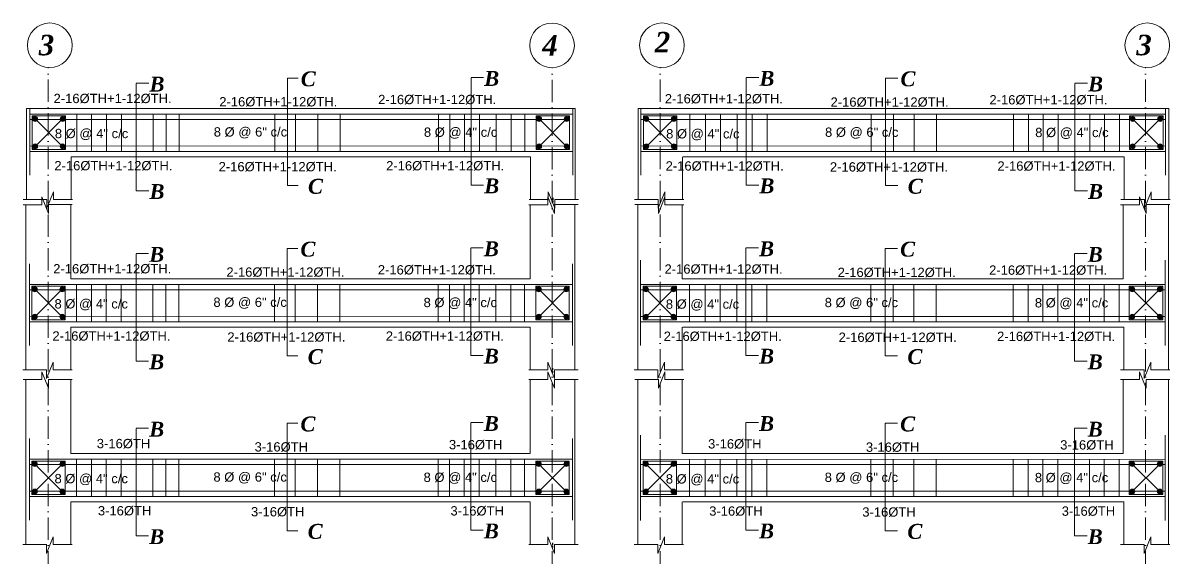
# Model space of a CAD drawing. Header units: inches. Extents: x -4737 to 13205, y 2479 to 13285.
# Drawn here: x 7878 to 8495, y 9418 to 9705 of the extents above; entities that cross this region are included whole.
import ezdxf

# ---------------------------------------------------------------- set-up
doc = ezdxf.new("R2010")
doc.units = ezdxf.units.IN
doc.header["$MEASUREMENT"] = 0
doc.linetypes.add('ACAD_ISO10W100', pattern=[18, 12, -3, 0, -3])
doc.linetypes.add('DASHEDX2', pattern=[1.5, 1, -0.5])
for name, color, linetype, lineweight in [('A-Gridtag', 2, 'Continuous', 13), ('CL', 30, 'ACAD_ISO10W100', 13), ('dim', 172, 'Continuous', 9), ('REINFORECMENT', 240, 'Continuous', 18), ('SLAB LINE', 47, 'Continuous', 18), ('STIRRUP LINE', 54, 'Continuous', 18), ('Text', 7, 'Continuous', 13)]:
    doc.layers.add(name, color=color, linetype=linetype, lineweight=lineweight)
doc.styles.add('kriss', font='arial.ttf', dxfattribs={"height": 7})
doc.styles.add('sb', font='timesbi.ttf', dxfattribs={"oblique": 3, "height": 8})
doc.styles.get("Standard").update_dxf_attribs({"font": 'arial.ttf'})

msp = doc.modelspace()

# ---------------------------------------------------------------- hatches: boundary and pattern name
at = {"layer": 'REINFORECMENT'}
for points in [[(7886.35, 9653.06, 1), (7883.75, 9653.06, 1)], [(7898.48, 9653.06, -1), (7901.08, 9653.06, -1)], [(8157.22, 9653.06, 1), (8154.62, 9653.06, 1)], [(8169.35, 9653.06, -1), (8171.95, 9653.06, -1)], [(8214.86, 9653.08, 1), (8212.26, 9653.08, 1)], [(8226.99, 9653.08, -1), (8229.6, 9653.08, -1)], [(8476.18, 9653.08, 1), (8473.57, 9653.08, 1)], [(8488.31, 9653.08, -1), (8490.91, 9653.08, -1)], [(7886.35, 9638.33, -1), (7883.75, 9638.33, -1)], [(7898.48, 9638.33, 1), (7901.08, 9638.33, 1)], [(8157.22, 9638.33, -1), (8154.62, 9638.33, -1)], [(8169.35, 9638.33, 1), (8171.95, 9638.33, 1)], [(8214.86, 9638.35, -1), (8212.26, 9638.35, -1)], [(8226.99, 9638.35, 1), (8229.6, 9638.35, 1)], [(8476.18, 9638.35, -1), (8473.57, 9638.35, -1)], [(8488.31, 9638.35, 1), (8490.91, 9638.35, 1)], [(7886.17, 9561.55, 1), (7883.57, 9561.55, 1)], [(7898.3, 9561.55, -1), (7900.9, 9561.55, -1)], [(8157.04, 9561.55, 1), (8154.44, 9561.55, 1)], [(8169.17, 9561.55, -1), (8171.77, 9561.55, -1)], [(8214.69, 9561.55, 1), (8212.08, 9561.55, 1)], [(8226.82, 9561.55, -1), (8229.42, 9561.55, -1)], [(8476, 9561.55, 1), (8473.4, 9561.55, 1)], [(8488.13, 9561.55, -1), (8490.73, 9561.55, -1)], [(7886.17, 9546.82, -1), (7883.57, 9546.82, -1)], [(7898.3, 9546.82, 1), (7900.9, 9546.82, 1)], [(8157.04, 9546.82, -1), (8154.44, 9546.82, -1)], [(8169.17, 9546.82, 1), (8171.77, 9546.82, 1)], [(8214.69, 9546.82, -1), (8212.08, 9546.82, -1)], [(8226.82, 9546.82, 1), (8229.42, 9546.82, 1)], [(8476, 9546.82, -1), (8473.4, 9546.82, -1)], [(8488.13, 9546.82, 1), (8490.73, 9546.82, 1)], [(7886.17, 9467.64, 1), (7883.57, 9467.64, 1)], [(7898.3, 9467.64, -1), (7900.9, 9467.64, -1)], [(8157.04, 9467.64, 1), (8154.44, 9467.64, 1)], [(8169.17, 9467.64, -1), (8171.77, 9467.64, -1)], [(8214.69, 9467.63, 1), (8212.08, 9467.63, 1)], [(8226.82, 9467.63, -1), (8229.42, 9467.63, -1)], [(8476, 9467.64, 1), (8473.4, 9467.64, 1)], [(8488.13, 9467.64, -1), (8490.73, 9467.64, -1)], [(7886.17, 9452.9, -1), (7883.57, 9452.9, -1)], [(7898.3, 9452.9, 1), (7900.9, 9452.9, 1)], [(8157.04, 9452.9, -1), (8154.44, 9452.9, -1)], [(8169.17, 9452.9, 1), (8171.77, 9452.9, 1)], [(8214.69, 9452.9, -1), (8212.08, 9452.9, -1)], [(8226.82, 9452.9, 1), (8229.42, 9452.9, 1)], [(8476, 9452.9, -1), (8473.4, 9452.9, -1)], [(8488.13, 9452.9, 1), (8490.73, 9452.9, 1)]]:
    msp.add_hatch(color=256, dxfattribs=at).paths.add_polyline_path(points)

# ---------------------------------------------------------------- linework, layer by layer
at = {"color": 4, "linetype": 'DASHEDX2'}
for p, q in [((8163.28, 9610.71), (8163.28, 9607.68)), ((8163.11, 9519.21), (8163.11, 9516.17)), ((8163.11, 9425.29), (8163.11, 9422.25))]:
    msp.add_line(p, q, dxfattribs=at)
at = {"layer": 'A-Gridtag', "color": 1}
for centre in [(7892.91, 9692.64), (8162.82, 9692.6), (8221.87, 9692.66), (8482.74, 9692.66)]:
    msp.add_circle(centre, 12, dxfattribs=at)
at = {"layer": 'CL'}
for p, q in [((7891.91, 9209.71), (7892.01, 9680.67)), ((8162.82, 9209.68), (8162.91, 9680.6)), ((8220.87, 9209.71), (8220.96, 9680.7)), ((8481.74, 9209.71), (8481.83, 9680.7))]:
    msp.add_line(p, q, dxfattribs=at)
at = {"layer": 'dim', "ltscale": 5}
for p, q in [((8026.41, 9674.96), (8020.71, 9674.96)), ((8020.71, 9674.96), (8020.71, 9637.41)), ((8125.98, 9675.34), (8119.28, 9675.34)), ((8119.28, 9675.2), (8119.28, 9637.64)), ((8273.89, 9675.37), (8267.18, 9675.37)), ((8267.18, 9675.22), (8267.18, 9637.66)), ((8348.71, 9674.99), (8342, 9674.99)), ((8342, 9674.99), (8342, 9637.43)), ((7946.12, 9672.3), (7939.41, 9672.3)), ((7939.41, 9672.15), (7939.41, 9634.6)), ((8450.53, 9672.32), (8443.82, 9672.32)), ((8443.82, 9672.18), (8443.82, 9634.62)), ((8020.71, 9654.79), (8020.71, 9617.24)), ((8119.28, 9655.03), (8119.28, 9617.47)), ((8267.18, 9655.05), (8267.18, 9617.49)), ((8342, 9654.82), (8342, 9617.26)), ((7939.41, 9651.98), (7939.41, 9614.42)), ((8443.82, 9652.01), (8443.82, 9614.45)), ((8119.28, 9617.47), (8125.98, 9617.47)), ((8267.18, 9617.49), (8273.89, 9617.49)), ((7939.41, 9614.42), (7946.12, 9614.42)), ((8020.71, 9617.24), (8026.41, 9617.24)), ((8342, 9617.26), (8348.71, 9617.26)), ((8443.82, 9614.45), (8450.53, 9614.45)), ((7945.94, 9580.79), (7939.24, 9580.79)), ((7939.24, 9580.64), (7939.24, 9543.09)), ((8026.24, 9583.45), (8020.53, 9583.45)), ((8020.53, 9583.45), (8020.53, 9545.9)), ((8125.81, 9583.84), (8119.1, 9583.84)), ((8119.1, 9583.69), (8119.1, 9546.13)), ((8273.71, 9583.84), (8267.01, 9583.84)), ((8267.01, 9583.69), (8267.01, 9546.13)), ((8348.53, 9583.45), (8341.83, 9583.45)), ((8341.83, 9583.45), (8341.83, 9545.9)), ((8450.35, 9580.79), (8443.64, 9580.79)), ((8443.64, 9580.64), (8443.64, 9543.09)), ((8020.53, 9563.28), (8020.53, 9525.73)), ((8119.1, 9563.52), (8119.1, 9525.96)), ((8267.01, 9563.52), (8267.01, 9525.96)), ((8341.83, 9563.28), (8341.83, 9525.73)), ((7939.24, 9560.47), (7939.24, 9522.92)), ((8443.64, 9560.47), (8443.64, 9522.92)), ((8020.53, 9525.73), (8026.24, 9525.73)), ((8119.1, 9525.96), (8125.81, 9525.96)), ((8267.01, 9525.96), (8273.71, 9525.96)), ((8341.83, 9525.73), (8348.53, 9525.73)), ((7939.24, 9522.92), (7945.94, 9522.92)), ((8443.64, 9522.92), (8450.35, 9522.92)), ((8026.24, 9489.54), (8020.53, 9489.54)), ((8020.53, 9489.54), (8020.53, 9451.98)), ((8125.81, 9489.92), (8119.1, 9489.92)), ((8119.1, 9489.77), (8119.1, 9452.22)), ((8273.71, 9489.92), (8267.01, 9489.92)), ((8267.01, 9489.77), (8267.01, 9452.22)), ((8348.53, 9489.54), (8341.83, 9489.54)), ((8341.83, 9489.54), (8341.83, 9451.98)), ((7945.94, 9486.88), (7939.24, 9486.88)), ((7939.24, 9486.73), (7939.24, 9449.17)), ((8450.35, 9486.88), (8443.64, 9486.88)), ((8443.64, 9486.73), (8443.64, 9449.17)), ((8020.53, 9469.37), (8020.53, 9431.81)), ((8119.1, 9469.6), (8119.1, 9432.05)), ((8267.01, 9469.6), (8267.01, 9432.05)), ((8341.83, 9469.37), (8341.83, 9431.81)), ((7939.24, 9466.56), (7939.24, 9429)), ((8443.64, 9466.56), (8443.64, 9429)), ((7939.24, 9429), (7945.94, 9429)), ((8020.53, 9431.81), (8026.24, 9431.81)), ((8119.1, 9432.05), (8125.81, 9432.05)), ((8267.01, 9432.05), (8273.71, 9432.05)), ((8341.83, 9431.81), (8348.53, 9431.81)), ((8443.64, 9429), (8450.35, 9429))]:
    msp.add_line(p, q, dxfattribs=at)
at = {"layer": 'dim', "ltscale": 3}
for p, q in [((7883.41, 9636.69), (7901.41, 9654.69)), ((7883.41, 9654.69), (7901.41, 9636.69)), ((8172.28, 9636.69), (8154.28, 9654.69)), ((8172.28, 9654.69), (8154.28, 9636.69)), ((8211.93, 9636.72), (8229.93, 9654.72)), ((8211.93, 9654.72), (8229.93, 9636.72)), ((8473.24, 9636.72), (8491.24, 9654.72)), ((8473.24, 9654.72), (8491.24, 9636.72)), ((7883.24, 9545.19), (7901.24, 9563.19)), ((7883.24, 9563.19), (7901.24, 9545.19)), ((8172.11, 9545.19), (8154.11, 9563.19)), ((8172.11, 9563.19), (8154.11, 9545.19)), ((8211.75, 9545.18), (8229.75, 9563.18)), ((8211.75, 9563.18), (8229.75, 9545.18)), ((8473.06, 9545.19), (8491.06, 9563.19)), ((8473.06, 9563.19), (8491.06, 9545.19)), ((7883.24, 9451.27), (7901.24, 9469.27)), ((7883.24, 9469.27), (7901.24, 9451.27)), ((8172.11, 9451.27), (8154.11, 9469.27)), ((8172.11, 9469.27), (8154.11, 9451.27)), ((8211.75, 9451.27), (8229.75, 9469.27)), ((8211.75, 9469.27), (8229.75, 9451.27)), ((8473.06, 9451.27), (8491.06, 9469.27)), ((8473.06, 9469.27), (8491.06, 9451.27))]:
    msp.add_line(p, q, dxfattribs=at)
at = {"layer": 'dim', "ltscale": 5}
for points in [[(7878.51, 9607.01), (7888.72, 9607.01), (7888.72, 9611.2), (7892.28, 9602.29), (7892.28, 9607.03), (7905, 9607.03)], [(7905.15, 9609.77), (7894.93, 9609.77), (7894.93, 9613.97), (7891.37, 9605.06), (7891.37, 9609.8), (7878.66, 9609.8)], [(8150.38, 9607.01), (8160.59, 9607.01), (8160.59, 9611.2), (8164.15, 9602.29), (8164.15, 9607.03), (8176.87, 9607.03)], [(8150.55, 9609.77), (8160.77, 9609.77), (8160.77, 9613.97), (8164.33, 9605.06), (8164.33, 9609.8), (8177.04, 9609.8)], [(8150.55, 9609.77), (8160.77, 9609.77), (8160.77, 9613.97), (8164.33, 9605.06), (8164.33, 9609.8), (8177.04, 9609.8)], [(8233.66, 9609.79), (8223.44, 9609.79), (8223.44, 9613.99), (8219.88, 9605.08), (8219.88, 9609.82), (8207.17, 9609.82)], [(8233.75, 9607.01), (8223.53, 9607.01), (8223.53, 9611.2), (8219.97, 9602.29), (8219.97, 9607.03), (8207.26, 9607.03)], [(8468.33, 9607.01), (8478.55, 9607.01), (8478.55, 9611.2), (8482.11, 9602.29), (8482.11, 9607.03), (8494.82, 9607.03)], [(8494.97, 9609.8), (8484.76, 9609.8), (8484.76, 9613.99), (8481.2, 9605.08), (8481.2, 9609.82), (8468.48, 9609.82)], [(7904.97, 9518.26), (7894.75, 9518.26), (7894.75, 9522.46), (7891.19, 9513.55), (7891.19, 9518.29), (7878.48, 9518.29)], [(8150.38, 9518.26), (8160.59, 9518.26), (8160.59, 9522.46), (8164.15, 9513.55), (8164.15, 9518.29), (8176.87, 9518.29)], [(8233.48, 9518.26), (8223.26, 9518.26), (8223.26, 9522.46), (8219.7, 9513.55), (8219.7, 9518.29), (8206.99, 9518.29)], [(8494.79, 9518.26), (8484.58, 9518.26), (8484.58, 9522.46), (8481.02, 9513.55), (8481.02, 9518.29), (8468.3, 9518.29)], [(7878.51, 9513.09), (7888.72, 9513.09), (7888.72, 9517.29), (7892.28, 9508.38), (7892.28, 9513.12), (7905, 9513.12)], [(8150.38, 9513.09), (8160.59, 9513.09), (8160.59, 9517.29), (8164.15, 9508.38), (8164.15, 9513.12), (8176.87, 9513.12)], [(8233.75, 9513.09), (8223.53, 9513.09), (8223.53, 9517.29), (8219.97, 9508.38), (8219.97, 9513.12), (8207.26, 9513.12)], [(8468.33, 9513.09), (8478.55, 9513.09), (8478.55, 9517.29), (8482.11, 9508.38), (8482.11, 9513.12), (8494.82, 9513.12)], [(7904.97, 9424.35), (7894.75, 9424.35), (7894.75, 9428.54), (7891.19, 9419.64), (7891.19, 9424.37), (7878.48, 9424.37)], [(8150.38, 9424.35), (8160.59, 9424.35), (8160.59, 9428.54), (8164.15, 9419.64), (8164.15, 9424.37), (8176.87, 9424.37)], [(8233.48, 9424.35), (8223.26, 9424.35), (8223.26, 9428.54), (8219.7, 9419.63), (8219.7, 9424.37), (8206.99, 9424.37)], [(8494.79, 9424.35), (8484.58, 9424.35), (8484.58, 9428.54), (8481.02, 9419.64), (8481.02, 9424.37), (8468.3, 9424.37)]]:
    msp.add_lwpolyline(points, dxfattribs=at)
at = {"layer": 'REINFORECMENT'}
for p, q in [((7882.22, 9658.69), (7882.22, 9622.87)), ((8173.98, 9655.65), (7882.22, 9655.62)), ((8173.98, 9658.69), (8173.98, 9622.87)), ((8210.56, 9658.64), (8210.56, 9622.81)), ((8210.56, 9658.64), (8210.56, 9622.81)), ((8492.54, 9655.65), (8210.56, 9655.62)), ((8492.54, 9658.64), (8492.54, 9622.81)), ((8492.54, 9658.64), (8492.54, 9622.81)), ((8172.28, 9652.85), (7882.22, 9652.82)), ((8492.54, 9652.85), (8210.56, 9652.82)), ((8172.28, 9638.55), (7882.22, 9638.52)), ((8492.54, 9638.55), (8210.56, 9638.52)), ((8173.98, 9635.66), (7882.22, 9635.66)), ((8492.54, 9635.68), (8210.56, 9635.68)), ((7882.04, 9575.31), (7882.04, 9531.36)), ((8173.81, 9575.31), (8173.81, 9531.36)), ((8210.39, 9577.16), (8210.39, 9531.28)), ((8492.36, 9577.16), (8492.36, 9531.28)), ((8173.81, 9564.14), (7882.04, 9564.12)), ((8492.36, 9564.12), (8210.39, 9564.09)), ((8172.11, 9561.34), (7882.04, 9561.32)), ((8492.36, 9561.32), (8210.39, 9561.29)), ((8172.11, 9547.04), (7882.04, 9547.02)), ((8173.81, 9544.15), (7882.04, 9544.15)), ((8492.36, 9547.02), (8210.39, 9546.99)), ((8492.36, 9544.15), (8210.39, 9544.15)), ((8210.39, 9483.25), (8210.39, 9437.37)), ((8492.36, 9483.25), (8492.36, 9437.37)), ((7882.04, 9481.4), (7882.04, 9437.45)), ((8173.81, 9481.4), (8173.81, 9437.45)), ((8173.81, 9470.23), (7882.04, 9470.2)), ((8492.36, 9470.2), (8210.39, 9470.18)), ((8172.11, 9467.43), (7882.04, 9467.4)), ((8492.36, 9467.4), (8210.39, 9467.38)), ((8172.11, 9453.13), (7882.04, 9453.1)), ((8492.36, 9453.1), (8210.39, 9453.08)), ((8173.81, 9450.24), (7882.04, 9450.24)), ((8492.36, 9450.24), (8210.39, 9450.24))]:
    msp.add_line(p, q, dxfattribs=at)
for points in [[(7901.41, 9636.69), (7883.41, 9636.69), (7883.41, 9654.69), (7901.41, 9654.69)], [(8154.28, 9636.69), (8172.28, 9636.69), (8172.28, 9654.69), (8154.28, 9654.69)], [(8229.93, 9636.72), (8211.93, 9636.72), (8211.93, 9654.72), (8229.93, 9654.72)], [(8491.24, 9636.72), (8473.24, 9636.72), (8473.24, 9654.72), (8491.24, 9654.72)], [(7901.24, 9545.19), (7883.24, 9545.19), (7883.24, 9563.19), (7901.24, 9563.19)], [(8154.11, 9545.19), (8172.11, 9545.19), (8172.11, 9563.19), (8154.11, 9563.19)], [(8229.75, 9545.18), (8211.75, 9545.18), (8211.75, 9563.18), (8229.75, 9563.18)], [(8491.06, 9545.19), (8473.06, 9545.19), (8473.06, 9563.19), (8491.06, 9563.19)], [(7901.24, 9451.27), (7883.24, 9451.27), (7883.24, 9469.27), (7901.24, 9469.27)], [(8154.11, 9451.27), (8172.11, 9451.27), (8172.11, 9469.27), (8154.11, 9469.27)], [(8229.75, 9451.27), (8211.75, 9451.27), (8211.75, 9469.27), (8229.75, 9469.27)], [(8491.06, 9451.27), (8473.06, 9451.27), (8473.06, 9469.27), (8491.06, 9469.27)]]:
    msp.add_lwpolyline(points, close=True, dxfattribs=at)
for centre in [(7885.05, 9653.06), (7899.78, 9653.06), (8155.92, 9653.06), (8170.65, 9653.06), (8213.56, 9653.08), (8228.29, 9653.08), (8474.88, 9653.08), (8489.61, 9653.08), (7885.05, 9638.33), (7899.78, 9638.33), (8155.92, 9638.33), (8170.65, 9638.33), (8213.56, 9638.35), (8228.29, 9638.35), (8474.88, 9638.35), (8489.61, 9638.35), (7884.87, 9561.55), (7899.6, 9561.55), (8155.74, 9561.55), (8170.47, 9561.55), (8213.38, 9561.55), (8228.12, 9561.55), (8474.7, 9561.55), (8489.43, 9561.55), (7884.87, 9546.82), (7899.6, 9546.82), (8155.74, 9546.82), (8170.47, 9546.82), (8213.38, 9546.82), (8228.12, 9546.82), (8474.7, 9546.82), (8489.43, 9546.82), (7884.87, 9467.64), (7899.6, 9467.64), (8155.74, 9467.64), (8170.47, 9467.64), (8213.38, 9467.63), (8228.12, 9467.63), (8474.7, 9467.64), (8489.43, 9467.64), (7884.87, 9452.9), (7899.6, 9452.9), (8155.74, 9452.9), (8170.47, 9452.9), (8213.38, 9452.9), (8228.12, 9452.9), (8474.7, 9452.9), (8489.43, 9452.9)]:
    msp.add_circle(centre, 1.3, dxfattribs=at)
at = {"layer": 'SLAB LINE'}
for p, q in [((7880.41, 9658.69), (7880.41, 9609.8)), ((7891.89, 9658.69), (7880.41, 9658.69)), ((8087.29, 9658.69), (7891.89, 9658.69)), ((8051.34, 9658.69), (8175.28, 9658.69)), ((8175.28, 9658.69), (8175.28, 9609.8)), ((8209.19, 9658.76), (8220.84, 9658.77)), ((8209.19, 9658.76), (8209.19, 9609.86)), ((8481.71, 9658.72), (8220.84, 9658.72)), ((8494.24, 9658.72), (8481.71, 9658.72)), ((8494.24, 9658.72), (8494.24, 9609.8)), ((7904.41, 9632.69), (8087.29, 9632.69)), ((7904.41, 9632.69), (7904.41, 9609.77)), ((8085.74, 9632.69), (8151.28, 9632.69)), ((8151.28, 9632.69), (8151.28, 9609.77)), ((8175.28, 9632.69), (8175.28, 9609.8)), ((8232.93, 9632.72), (8232.93, 9609.79)), ((8233.37, 9632.72), (8470.24, 9632.72)), ((8470.24, 9632.72), (8470.24, 9609.82)), ((7879.97, 9607.01), (7879.97, 9518.29)), ((7904.24, 9607.01), (7904.24, 9567.19)), ((8151.11, 9607.01), (8151.11, 9567.19)), ((8175.11, 9607.03), (8175.11, 9567.19)), ((8209.02, 9518.29), (8209.02, 9607.03)), ((8232.75, 9607.01), (8232.75, 9567.19)), ((8469.8, 9607.01), (8469.8, 9567.19)), ((8494.06, 9607.01), (8494.06, 9518.26)), ((8087.11, 9567.19), (7904.24, 9567.19)), ((8051.16, 9567.19), (8151.11, 9567.19)), ((8175.11, 9567.19), (8175.11, 9567.19)), ((8175.11, 9567.19), (8175.11, 9518.29)), ((8469.8, 9567.19), (8232.75, 9567.19)), ((7904.24, 9541.19), (8087.11, 9541.19)), ((7904.24, 9541.19), (7904.24, 9518.26)), ((8085.56, 9541.19), (8151.11, 9541.19)), ((8151.11, 9541.19), (8151.11, 9518.26)), ((8175.11, 9541.19), (8175.11, 9518.29)), ((8232.75, 9541.18), (8232.75, 9518.26)), ((8233.19, 9541.19), (8470.06, 9541.19)), ((8470.06, 9541.19), (8470.06, 9518.29)), ((7879.97, 9513.09), (7879.97, 9424.37)), ((7904.24, 9513.09), (7904.24, 9473.27)), ((8151.11, 9513.09), (8151.11, 9473.27)), ((8175.11, 9513.12), (8175.11, 9473.27)), ((8209.02, 9424.37), (8209.02, 9513.12)), ((8232.75, 9513.09), (8232.75, 9473.27)), ((8469.8, 9513.09), (8469.8, 9473.27)), ((8494.06, 9513.09), (8494.06, 9424.35)), ((8087.11, 9473.27), (7904.24, 9473.27)), ((8051.16, 9473.27), (8151.11, 9473.27)), ((8175.11, 9473.27), (8175.11, 9473.27)), ((8175.11, 9473.27), (8175.11, 9424.37)), ((8469.8, 9473.27), (8232.75, 9473.27)), ((7904.24, 9447.27), (8087.11, 9447.27)), ((7904.24, 9447.27), (7904.24, 9424.35)), ((8085.56, 9447.27), (8151.11, 9447.27)), ((8151.11, 9447.27), (8151.11, 9424.35)), ((8175.11, 9447.27), (8175.11, 9424.37)), ((8232.75, 9447.27), (8232.75, 9424.35)), ((8233.19, 9447.27), (8470.06, 9447.27)), ((8470.06, 9447.27), (8470.06, 9424.37))]:
    msp.add_line(p, q, dxfattribs=at)
at = {"layer": 'STIRRUP LINE'}
for p, q in [((7907.41, 9635.66), (7907.41, 9655.65)), ((7915.41, 9635.66), (7915.41, 9655.65)), ((7923.41, 9635.66), (7923.41, 9655.65)), ((7931.41, 9635.66), (7931.41, 9655.65)), ((7939.41, 9635.66), (7939.41, 9655.65)), ((7939.41, 9635.66), (7939.41, 9655.65)), ((7948.41, 9635.66), (7948.41, 9655.65)), ((7955.41, 9635.66), (7955.41, 9655.65)), ((7955.41, 9635.66), (7955.41, 9655.65)), ((7962.41, 9635.66), (7962.41, 9655.65)), ((8013.91, 9635.66), (8013.91, 9655.65)), ((8024.9, 9635.66), (8024.9, 9655.65)), ((8024.9, 9635.66), (8024.9, 9655.65)), ((8036.9, 9635.66), (8036.9, 9655.65)), ((8048.9, 9635.66), (8048.9, 9655.65)), ((8101.86, 9635.66), (8101.86, 9655.65)), ((8107.86, 9635.66), (8107.86, 9655.65)), ((8115.86, 9635.66), (8115.86, 9655.65)), ((8123.86, 9635.66), (8123.86, 9655.65)), ((8132.86, 9635.66), (8132.86, 9655.65)), ((8140.86, 9635.66), (8140.86, 9655.65)), ((8148.16, 9635.66), (8148.16, 9655.65)), ((8236.93, 9635.68), (8236.93, 9655.67)), ((8245.37, 9635.68), (8245.37, 9655.67)), ((8253.37, 9635.68), (8253.37, 9655.67)), ((8262.37, 9635.68), (8262.37, 9655.67)), ((8270.37, 9635.68), (8270.37, 9655.67)), ((8270.37, 9635.68), (8270.37, 9655.67)), ((8278.37, 9635.68), (8278.37, 9655.67)), ((8334.41, 9635.68), (8334.41, 9655.67)), ((8346.41, 9635.68), (8346.41, 9655.67)), ((8357.41, 9635.68), (8357.41, 9655.67)), ((8369.41, 9635.68), (8369.41, 9655.67)), ((8410.82, 9635.68), (8410.82, 9655.67)), ((8418.82, 9635.68), (8418.82, 9655.67)), ((8426.82, 9635.68), (8426.82, 9655.67)), ((8434.82, 9635.68), (8434.82, 9655.67)), ((8443.82, 9635.68), (8443.82, 9655.67)), ((8451.82, 9635.68), (8451.82, 9655.67)), ((8459.82, 9635.68), (8459.82, 9655.67)), ((8467.82, 9635.68), (8467.82, 9655.67)), ((7907.24, 9544.15), (7907.24, 9564.14)), ((7915.24, 9544.15), (7915.24, 9564.14)), ((7923.24, 9544.15), (7923.24, 9564.14)), ((7931.24, 9544.15), (7931.24, 9564.14)), ((7939.24, 9544.15), (7939.24, 9564.14)), ((7939.24, 9544.15), (7939.24, 9564.14)), ((7948.24, 9544.15), (7948.24, 9564.14)), ((7955.24, 9544.15), (7955.24, 9564.14)), ((7955.24, 9544.15), (7955.24, 9564.14)), ((7962.24, 9544.15), (7962.24, 9564.14)), ((8013.73, 9544.15), (8013.73, 9564.14)), ((8024.73, 9544.15), (8024.73, 9564.14)), ((8024.73, 9544.15), (8024.73, 9564.14)), ((8036.73, 9544.15), (8036.73, 9564.14)), ((8048.73, 9544.15), (8048.73, 9564.14)), ((8101.69, 9544.15), (8101.69, 9564.14)), ((8107.69, 9544.15), (8107.69, 9564.14)), ((8115.69, 9544.15), (8115.69, 9564.14)), ((8123.69, 9544.15), (8123.69, 9564.14)), ((8132.69, 9544.15), (8132.69, 9564.14)), ((8140.69, 9544.15), (8140.69, 9564.14)), ((8147.98, 9544.15), (8147.98, 9564.14)), ((8236.75, 9544.15), (8236.75, 9564.14)), ((8245.19, 9544.15), (8245.19, 9564.14)), ((8253.19, 9544.15), (8253.19, 9564.14)), ((8262.19, 9544.15), (8262.19, 9564.14)), ((8270.19, 9544.15), (8270.19, 9564.14)), ((8270.19, 9544.15), (8270.19, 9564.14)), ((8278.19, 9544.15), (8278.19, 9564.14)), ((8334.24, 9544.15), (8334.24, 9564.14)), ((8346.23, 9544.15), (8346.23, 9564.14)), ((8357.23, 9544.15), (8357.23, 9564.14)), ((8369.23, 9544.15), (8369.23, 9564.14)), ((8410.64, 9544.15), (8410.64, 9564.14)), ((8418.64, 9544.15), (8418.64, 9564.14)), ((8426.64, 9544.15), (8426.64, 9564.14)), ((8434.64, 9544.15), (8434.64, 9564.14)), ((8443.64, 9544.15), (8443.64, 9564.14)), ((8451.64, 9544.15), (8451.64, 9564.14)), ((8459.64, 9544.15), (8459.64, 9564.14)), ((8467.64, 9544.15), (8467.64, 9564.14)), ((7907.24, 9450.24), (7907.24, 9470.23)), ((7915.24, 9450.24), (7915.24, 9470.23)), ((7923.24, 9450.24), (7923.24, 9470.23)), ((7931.24, 9450.24), (7931.24, 9470.23)), ((7939.24, 9450.24), (7939.24, 9470.23)), ((7939.24, 9450.24), (7939.24, 9470.23)), ((7948.24, 9450.24), (7948.24, 9470.23)), ((7955.24, 9450.24), (7955.24, 9470.23)), ((7955.24, 9450.24), (7955.24, 9470.23)), ((7962.24, 9450.24), (7962.24, 9470.23)), ((8013.73, 9450.24), (8013.73, 9470.23)), ((8024.73, 9450.24), (8024.73, 9470.23)), ((8024.73, 9450.24), (8024.73, 9470.23)), ((8036.73, 9450.24), (8036.73, 9470.23)), ((8048.73, 9450.24), (8048.73, 9470.23)), ((8101.69, 9450.24), (8101.69, 9470.23)), ((8107.69, 9450.24), (8107.69, 9470.23)), ((8115.69, 9450.24), (8115.69, 9470.23)), ((8123.69, 9450.24), (8123.69, 9470.23)), ((8132.69, 9450.24), (8132.69, 9470.23)), ((8140.69, 9450.24), (8140.69, 9470.23)), ((8147.98, 9450.24), (8147.98, 9470.23)), ((8236.75, 9450.24), (8236.75, 9470.23)), ((8245.19, 9450.24), (8245.19, 9470.23)), ((8253.19, 9450.24), (8253.19, 9470.23)), ((8262.19, 9450.24), (8262.19, 9470.23)), ((8270.19, 9450.24), (8270.19, 9470.23)), ((8270.19, 9450.24), (8270.19, 9470.23)), ((8278.19, 9450.24), (8278.19, 9470.23)), ((8334.24, 9450.24), (8334.24, 9470.23)), ((8346.23, 9450.24), (8346.23, 9470.23)), ((8357.23, 9450.24), (8357.23, 9470.23)), ((8369.23, 9450.24), (8369.23, 9470.23)), ((8410.64, 9450.24), (8410.64, 9470.23)), ((8418.64, 9450.24), (8418.64, 9470.23)), ((8426.64, 9450.24), (8426.64, 9470.23)), ((8434.64, 9450.24), (8434.64, 9470.23)), ((8443.64, 9450.24), (8443.64, 9470.23)), ((8451.64, 9450.24), (8451.64, 9470.23)), ((8459.64, 9450.24), (8459.64, 9470.23)), ((8467.64, 9450.24), (8467.64, 9470.23))]:
    msp.add_line(p, q, dxfattribs=at)

# ---------------------------------------------------------------- texts
at = {"color": 7, "linetype": 'ByBlock', "style": 'sb'}
for s, p in [('B', (7946.49, 9667.82)), ('C', (8027.79, 9670.63)), ('B', (8126.36, 9670.86)), ('B', (8274.26, 9670.88)), ('C', (8350.08, 9670.65)), ('B', (8450.9, 9667.84)), ('B', (7946.49, 9610.09)), ('C', (8031.68, 9612.9)), ('B', (8126.36, 9613.13)), ('B', (8274.26, 9613.16)), ('C', (8353.98, 9612.92)), ('B', (8450.9, 9610.11)), ('C', (8027.61, 9579.12)), ('B', (8126.18, 9579.35)), ('B', (8274.09, 9579.35)), ('C', (8349.9, 9579.12)), ('B', (7946.32, 9576.31)), ('B', (8450.72, 9576.31)), ('B', (7946.32, 9518.58)), ('C', (8031.51, 9521.39)), ('B', (8126.18, 9521.62)), ('B', (8274.09, 9521.62)), ('C', (8353.8, 9521.39)), ('B', (8450.72, 9518.58)), ('B', (7946.32, 9482.39)), ('C', (8027.61, 9485.2)), ('B', (8126.18, 9485.44)), ('B', (8274.09, 9485.44)), ('C', (8349.9, 9485.2)), ('B', (8450.72, 9482.39)), ('B', (7946.32, 9424.67)), ('C', (8031.51, 9427.48)), ('B', (8126.18, 9427.71)), ('B', (8274.09, 9427.71)), ('C', (8353.8, 9427.48)), ('B', (8450.72, 9424.67))]:
    msp.add_text(s, height=8, dxfattribs=at).set_placement(p)
at = {"layer": 'Text', "char_height": 11, "width": 252.9445, "attachment_point": 1}
for s, insert in [('{\\fBook Antiqua|b1|i1|c0|p18;\\C0;3}', (7886.99, 9698.3)), ('{\\fBook Antiqua|b1|i1|c0|p18;\\C0;4}', (8157.56, 9698.1)), ('{\\fBook Antiqua|b1|i1|c0|p18;\\C0;2}', (8218.05, 9699.85)), ('{\\fBook Antiqua|b1|i1|c0|p18;\\C0;3}', (8476.82, 9698.32))]:
    msp.add_mtext(s, dxfattribs=dict(at, insert=insert))
at = {"layer": 'Text', "linetype": 'ByBlock', "char_height": 5, "style": 'kriss'}
for s, insert, width, attachment_point in [('2-16ØTH+1-12ØTH.', (7894.93, 9666.59), 199.8215, 1), ('2-16ØTH+1-12ØTH.', (8223.45, 9666.44), 199.8215, 1), ('2-16ØTH+1-12ØTH.', (7983.99, 9664.81), 47.7236, 1), ('2-16ØTH+1-12ØTH.', (8069.37, 9666.03), 199.8215, 1), ('2-16ØTH+1-12ØTH.', (8312.51, 9664.66), 47.7236, 1), ('2-16ØTH+1-12ØTH.', (8397.89, 9665.88), 199.8215, 1), ('8 Ø @ 6" c/c', (8020.48, 9648.62), 153.5562, 3), ('8 Ø @ 4" c/c', (8133.42, 9648.47), 46.5562, 3), ('8 Ø @ 6" c/c', (8349, 9648.47), 153.5562, 3), ('8 Ø @ 4" c/c', (8461.95, 9648.32), 46.5562, 3), ('8 Ø @ 4" c/c', (7935.08, 9647.76), 49.5162, 3), ('8 Ø @ 4" c/c', (8263.61, 9647.61), 49.5162, 3), ('2-16ØTH+1-12ØTH.', (7958.82, 9630.49), 95.8215, 3), ('2-16ØTH+1-12ØTH.', (8047.1, 9629.96), 33.7236, 3), ('2-16ØTH+1-12ØTH.', (8137.13, 9630.44), 95.8215, 3), ('2-16ØTH+1-12ØTH.', (8287.34, 9630.34), 95.8215, 3), ('2-16ØTH+1-12ØTH.', (8375.63, 9629.81), 33.7236, 3), ('2-16ØTH+1-12ØTH.', (8465.66, 9630.29), 95.8215, 3), ('2-16ØTH+1-12ØTH.', (7894.75, 9575.09), 199.8215, 1), ('2-16ØTH+1-12ØTH.', (8069.19, 9574.52), 199.8215, 1), ('2-16ØTH+1-12ØTH.', (8223.28, 9574.94), 199.8215, 1), ('2-16ØTH+1-12ØTH.', (8397.72, 9574.37), 199.8215, 1), ('2-16ØTH+1-12ØTH.', (7987.81, 9573.3), 47.7236, 1), ('2-16ØTH+1-12ØTH.', (8316.34, 9573.15), 47.7236, 1), ('8 Ø @ 4" c/c', (7934.9, 9556.25), 49.5162, 3), ('8 Ø @ 6" c/c', (8020.3, 9557.11), 153.5562, 3), ('8 Ø @ 4" c/c', (8133.25, 9556.96), 46.5562, 3), ('8 Ø @ 4" c/c', (8263.43, 9556.1), 49.5162, 3), ('8 Ø @ 6" c/c', (8348.82, 9556.96), 153.5562, 3), ('8 Ø @ 4" c/c', (8461.77, 9556.81), 46.5562, 3), ('2-16ØTH+1-12ØTH.', (7957.78, 9538.98), 95.8215, 3), ('2-16ØTH+1-12ØTH.', (8051.79, 9538.45), 33.7236, 3), ('2-16ØTH+1-12ØTH.', (8136.96, 9538.94), 95.8215, 3), ('2-16ØTH+1-12ØTH.', (8286.3, 9538.83), 95.8215, 3), ('2-16ØTH+1-12ØTH.', (8380.31, 9538.3), 33.7236, 3), ('2-16ØTH+1-12ØTH.', (8465.48, 9538.79), 95.8215, 3), ('3-16ØTH', (7918.17, 9481.17), 199.8215, 1), ('3-16ØTH', (8002.97, 9479.39), 47.7236, 1), ('3-16ØTH', (8107.41, 9480.6), 199.8215, 1), ('3-16ØTH', (8246.69, 9481.02), 199.8215, 1), ('3-16ØTH', (8331.5, 9479.24), 47.7236, 1), ('3-16ØTH', (8435.93, 9480.45), 199.8215, 1), ('8 Ø @ 6" c/c', (8020.3, 9463.2), 153.5562, 3), ('8 Ø @ 4" c/c', (8133.25, 9463.05), 46.5562, 3), ('8 Ø @ 6" c/c', (8348.82, 9463.05), 153.5562, 3), ('8 Ø @ 4" c/c', (7934.9, 9462.34), 49.5162, 3), ('8 Ø @ 4" c/c', (8263.43, 9462.19), 49.5162, 3), ('8 Ø @ 4" c/c', (8461.77, 9462.9), 46.5562, 3), ('3-16ØTH', (7947.48, 9445.07), 95.8215, 3), ('3-16ØTH', (8029.76, 9444.54), 33.7236, 3), ('3-16ØTH', (8136.96, 9445.02), 95.8215, 3), ('3-16ØTH', (8276.01, 9444.92), 95.8215, 3), ('3-16ØTH', (8465.48, 9444.87), 95.8215, 3), ('3-16ØTH', (8358.29, 9444.39), 33.7236, 3)]:
    msp.add_mtext(s, dxfattribs=dict(at, insert=insert, width=width, attachment_point=attachment_point))

doc.saveas('drawing.dxf')
